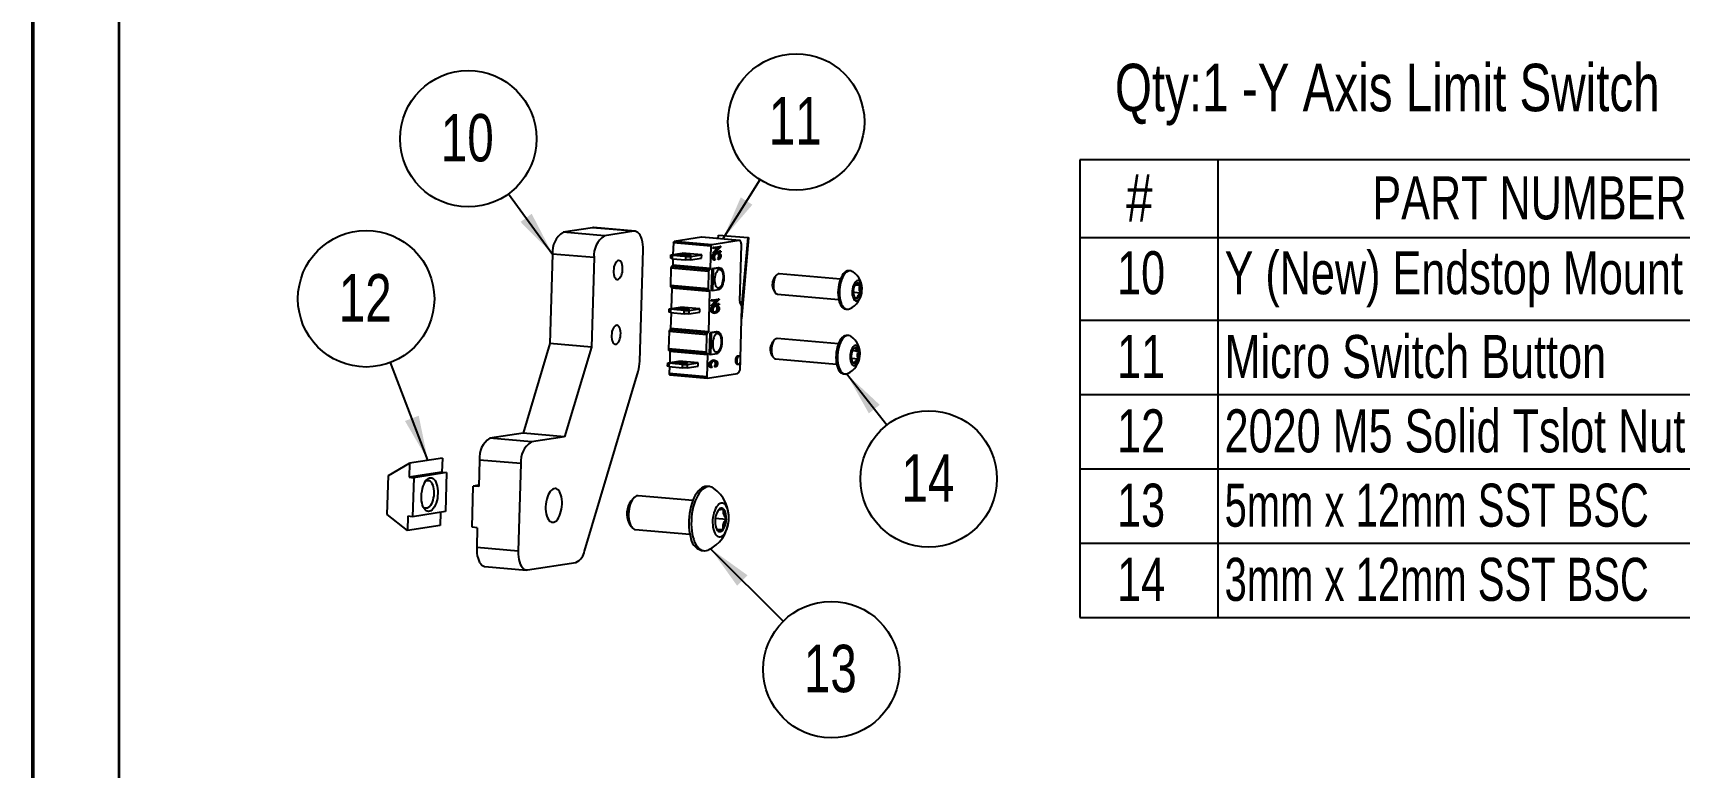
# Model space of a CAD drawing. Header units: millimetres. Extents: x 0 to 279, y 0 to 216.
# Drawn here: x 0 to 121.4, y 81.4 to 135.5 of the extents above; entities that cross this region are included whole.
import ezdxf

# ---------------------------------------------------------------- set-up
doc = ezdxf.new("R2010")
doc.units = ezdxf.units.MM
doc.layers.add('PAGE_BORDER', color=7, linetype='Continuous')
doc.layers.add('TITLE_BLOCK_BORDER', color=7, linetype='Continuous')
doc.styles.add('SLDTEXTSTYLE0', font='TXT', dxfattribs={"width": 0.75})
doc.styles.add('SLDTEXTSTYLE2', font='TXT', dxfattribs={"width": 0.694444})
doc.dimstyles.new('SLDDIMSTYLE0', dxfattribs={"dimtxt": 0.18, "dimasz": 3.302, "dimexe": 0, "dimexo": 0.0625, "dimgap": 0, "dimtad": 0, "dimtih": 1, "dimtoh": 1, "dimdec": 0, "dimrnd": 1e-09, "dimzin": 0, "dimdsep": 46, "dimtxsty": 'Standard', "dimsah": 1, "dimcen": 0.09, "dimadec": 0, "dimazin": 0, "dimtfac": 3.302, "dimtdec": 0, "dimtofl": 0, "dimtmove": 0, "dimatfit": 3, "dimfxl": 1, "dimfrac": 2, "dimtolj": 1, "dimtzin": 0, "dimarcsym": 0})

# ---------------------------------------------------------------- blocks, each defined once
blk = doc.blocks.new('SW_TABLEANNOTATION_22')
at = {"layer": 'TITLE_BLOCK_BORDER', "color": 0}
for p, q in [((0, 0), (0, -33.73)), ((74.83, 0), (0, 0)), ((10.17, 0), (10.17, -5.72)), ((61.22, 0), (61.22, -5.72)), ((74.83, -33.73), (74.83, 0)), ((0, -5.72), (74.83, -5.72)), ((10.17, -5.72), (10.17, -33.73)), ((61.22, -5.72), (61.22, -33.73)), ((0, -11.82), (74.83, -11.82)), ((0, -17.3), (74.83, -17.3)), ((0, -22.78), (74.83, -22.78)), ((0, -28.25), (74.83, -28.25)), ((0, -33.73), (74.83, -33.73))]:
    blk.add_line(p, q, dxfattribs=at)
at = {"layer": 'TITLE_BLOCK_BORDER', "color": 0, "attachment_point": 1}
for s, insert, char_height, style in [('#', (3.41, -1.05), 3.5, 'SLDTEXTSTYLE0'), ('PART NUMBER', (21.57, -1.21), 3.175, 'SLDTEXTSTYLE0'), ('QTY.', (63.44, -1.21), 3.175, 'SLDTEXTSTYLE0'), ('10', (2.74, -6.73), 3.175, 'SLDTEXTSTYLE0'), ('Y (New) Endstop Mount', (10.67, -6.73), 3.175, 'SLDTEXTSTYLE0'), ('1', (66.85, -6.73), 3.17, 'SLDTEXTSTYLE0'), ('11', (2.74, -12.91), 3.175, 'SLDTEXTSTYLE0'), ('Micro Switch Button', (10.67, -12.91), 3.175, 'SLDTEXTSTYLE0'), ('1', (66.85, -12.91), 3.17, 'SLDTEXTSTYLE0'), ('12', (2.74, -18.39), 3.175, 'SLDTEXTSTYLE0'), ('2020 M5 Solid Tslot Nut', (10.67, -18.39), 3.175, 'SLDTEXTSTYLE0'), ('1', (66.85, -18.39), 3.17, 'SLDTEXTSTYLE0'), ('13', (2.74, -23.87), 3.175, 'SLDTEXTSTYLE0'), ('5mm x 12mm SST BSC', (10.67, -23.87), 3.175, 'SLDTEXTSTYLE2'), ('1', (66.85, -23.87), 3.17, 'SLDTEXTSTYLE0'), ('14', (2.74, -29.34), 3.175, 'SLDTEXTSTYLE0'), ('3mm x 12mm SST BSC', (10.67, -29.34), 3.175, 'SLDTEXTSTYLE2'), ('2', (66.85, -29.34), 3.17, 'SLDTEXTSTYLE0')]:
    blk.add_mtext(s, dxfattribs=dict(at, insert=insert, char_height=char_height, style=style))
blk = doc.blocks.new('SW_NOTE_153')
at = {"layer": 'TITLE_BLOCK_BORDER', "color": 0}
blk.add_circle((-1.8, 4.7), 5.03, dxfattribs=at)
at = {"layer": 'TITLE_BLOCK_BORDER', "color": 0, "insert": (-1.87, 6.52), "char_height": 3.5, "attachment_point": 2, "style": 'SLDTEXTSTYLE0'}
blk.add_mtext('12', dxfattribs=at)
blk = doc.blocks.new('SW_NOTE_154')
at = {"layer": 'TITLE_BLOCK_BORDER', "color": 0}
blk.add_circle((-2.97, 4.06), 5.03, dxfattribs=at)
at = {"layer": 'TITLE_BLOCK_BORDER', "color": 0, "insert": (-3.04, 5.89), "char_height": 3.5, "attachment_point": 2, "style": 'SLDTEXTSTYLE0'}
blk.add_mtext('10', dxfattribs=at)
blk = doc.blocks.new('SW_NOTE_155')
at = {"layer": 'TITLE_BLOCK_BORDER', "color": 0}
blk.add_circle((2.67, 4.26), 5.03, dxfattribs=at)
at = {"layer": 'TITLE_BLOCK_BORDER', "color": 0, "insert": (2.6, 6.09), "char_height": 3.5, "attachment_point": 2, "style": 'SLDTEXTSTYLE0'}
blk.add_mtext('11', dxfattribs=at)
blk = doc.blocks.new('SW_NOTE_156')
at = {"layer": 'TITLE_BLOCK_BORDER', "color": 0}
blk.add_circle((3.1, -3.96), 5.03, dxfattribs=at)
at = {"layer": 'TITLE_BLOCK_BORDER', "color": 0, "insert": (3.03, -2.14), "char_height": 3.5, "attachment_point": 2, "style": 'SLDTEXTSTYLE0'}
blk.add_mtext('14', dxfattribs=at)
blk = doc.blocks.new('SW_NOTE_157')
at = {"layer": 'TITLE_BLOCK_BORDER', "color": 0}
blk.add_circle((3.56, -3.56), 5.03, dxfattribs=at)
at = {"layer": 'TITLE_BLOCK_BORDER', "color": 0, "insert": (3.49, -1.73), "char_height": 3.5, "attachment_point": 2, "style": 'SLDTEXTSTYLE0'}
blk.add_mtext('13', dxfattribs=at)

msp = doc.modelspace()

# ---------------------------------------------------------------- linework, layer by layer
at = {"color": 7, "linetype": 'Continuous', "lineweight": 50}
msp.add_line((0, 0), (0, 215.9), dxfattribs=at)
at = {"color": 7, "linetype": 'Continuous', "lineweight": 25}
for p, q in [((41.27, 121.18), (39.1, 120.85)), ((42.16, 120.58), (39.1, 120.85)), ((41.35, 121.19), (41.27, 121.18)), ((44.33, 120.92), (41.27, 121.18)), ((44.42, 120.92), (41.35, 121.19)), ((44.33, 120.92), (42.16, 120.58)), ((49.31, 120.48), (47.29, 120.17)), ((49.34, 120.49), (49.31, 120.48)), ((52.09, 120.24), (49.31, 120.48)), ((52.11, 120.24), (49.34, 120.49)), ((52.09, 120.24), (50.07, 119.93)), ((50.54, 120.38), (50.57, 120.64)), ((50.57, 120.64), (52.75, 120.45)), ((52.28, 114.46), (52.81, 120.44)), ((52.3, 115.38), (52.75, 120.45)), ((52.75, 120.45), (52.81, 120.44)), ((38.33, 119.24), (38.12, 112.65)), ((41.39, 118.98), (38.33, 119.24)), ((44.76, 111.34), (45.01, 119.54)), ((47.05, 118.93), (47.06, 119.18)), ((47.06, 119.18), (47.88, 119.31)), ((47.06, 119.18), (47.16, 119.14)), ((47.16, 119.14), (47.15, 118.89)), ((48.17, 119.05), (47.16, 119.14)), ((47.24, 120.06), (47.21, 119.2)), ((50.01, 119.82), (47.24, 120.06)), ((50.07, 119.93), (47.29, 120.17)), ((49.33, 119.18), (47.88, 119.31)), ((48.16, 118.81), (48.17, 119.05)), ((48.17, 119.05), (48.5, 119.05)), ((48.5, 119.05), (49.33, 119.18)), ((48.5, 119.05), (48.5, 118.81)), ((49.32, 118.93), (49.33, 119.18)), ((50.01, 119.82), (49.96, 118.18)), ((50.2, 119.01), (50.11, 119.01)), ((50.14, 119.33), (50.5, 119.7)), ((50.14, 119.32), (50.14, 119.33)), ((50.22, 119.32), (50.14, 119.33)), ((50.22, 119.31), (50.14, 119.32)), ((50.15, 119.72), (50.66, 119.8)), ((50.15, 119.67), (50.15, 119.72)), ((50.24, 119.72), (50.15, 119.72)), ((50.24, 119.66), (50.15, 119.67)), ((50.3, 119.24), (50.21, 119.25)), ((50.22, 119.32), (50.62, 119.72)), ((50.74, 119.39), (50.22, 119.31)), ((50.22, 119.31), (50.22, 119.32)), ((50.24, 119.72), (50.75, 119.8)), ((50.24, 119.66), (50.24, 119.72)), ((50.62, 119.72), (50.24, 119.66)), ((50.75, 119.78), (50.36, 119.39)), ((50.36, 119.39), (50.74, 119.45)), ((50.38, 119.41), (50.65, 119.45)), ((50.48, 119.33), (50.4, 119.34)), ((50.56, 119.33), (50.45, 119.34)), ((50.69, 119.08), (50.6, 119.09)), ((50.74, 119.45), (50.65, 119.45)), ((50.75, 119.8), (50.66, 119.8)), ((50.74, 119.45), (50.74, 119.39)), ((50.75, 119.8), (50.75, 119.78)), ((52.14, 115.76), (52.26, 119.9)), ((41.39, 118.98), (41.19, 112.38)), ((47.06, 118.2), (47.02, 116.91)), ((47.15, 118.89), (47.05, 118.93)), ((49.84, 117.96), (47.06, 118.2)), ((49.89, 118.07), (47.11, 118.31)), ((47.13, 118.31), (47.11, 118.31)), ((49.91, 118.07), (47.13, 118.31)), ((47.15, 118.89), (48.16, 118.81)), ((47.2, 118.89), (47.19, 118.42)), ((49.96, 118.18), (47.19, 118.42)), ((48.5, 118.81), (48.16, 118.81)), ((48.5, 118.81), (49.32, 118.93)), ((49.84, 117.96), (49.8, 116.67)), ((49.91, 118.07), (49.89, 118.07)), ((50.08, 118.15), (50.03, 116.56)), ((50.54, 118.22), (50.08, 118.15)), ((50.17, 118.14), (50.08, 118.15)), ((50.17, 118.14), (50.12, 116.55)), ((50.63, 118.21), (50.17, 118.14)), ((50.3, 118.79), (50.21, 118.8)), ((50.33, 118.84), (50.3, 118.79)), ((50.54, 118.85), (50.51, 118.89)), ((50.6, 118.88), (50.51, 118.89)), ((50.63, 118.85), (50.54, 118.85)), ((50.59, 118.22), (50.54, 118.22)), ((50.63, 118.21), (50.54, 118.22)), ((50.67, 118.21), (50.59, 118.22)), ((50.63, 118.85), (50.6, 118.88)), ((59.56, 117.39), (55.05, 117.78)), ((60.3, 118), (60.19, 118.01)), ((49.8, 116.67), (47.02, 116.91)), ((47.06, 116.82), (49.84, 116.58)), ((47.13, 116.73), (47.09, 115.23)), ((49.91, 116.49), (47.13, 116.73)), ((49.84, 116.58), (49.87, 116.58)), ((50.12, 116.55), (50.58, 116.62)), ((54.63, 116.59), (54.73, 116.43)), ((54.84, 117.68), (54.71, 117.53)), ((60.54, 116.43), (60.53, 116.66)), ((60.64, 116.98), (61.01, 116.94)), ((49.91, 116.49), (49.82, 113.51)), ((50.02, 115.44), (50.38, 115.82)), ((50.02, 115.43), (50.02, 115.44)), ((50.11, 115.44), (50.02, 115.44)), ((50.11, 115.42), (50.02, 115.43)), ((50.12, 116.55), (50.03, 116.56)), ((50.03, 115.84), (50.54, 115.92)), ((50.03, 115.78), (50.03, 115.84)), ((50.12, 115.83), (50.03, 115.84)), ((50.12, 115.77), (50.03, 115.78)), ((50.11, 115.44), (50.5, 115.83)), ((50.62, 115.5), (50.11, 115.42)), ((50.11, 115.42), (50.11, 115.44)), ((50.12, 115.83), (50.63, 115.91)), ((50.5, 115.83), (50.12, 115.77)), ((50.12, 115.77), (50.12, 115.83)), ((50.63, 115.9), (50.24, 115.5)), ((50.24, 115.5), (50.62, 115.56)), ((50.26, 115.52), (50.53, 115.56)), ((50.36, 115.44), (50.28, 115.45)), ((50.43, 115.45), (50.32, 115.46)), ((50.62, 115.56), (50.53, 115.56)), ((50.63, 115.91), (50.54, 115.92)), ((50.62, 115.56), (50.62, 115.5)), ((50.63, 115.91), (50.63, 115.9)), ((52.29, 115.4), (52.15, 115.7)), ((54.92, 116.29), (59.43, 115.9)), ((60.51, 116.38), (60.54, 116.43)), ((60.54, 116.43), (61.05, 116.39)), ((46.93, 114.95), (46.94, 115.2)), ((47.03, 114.92), (46.93, 114.95)), ((46.94, 115.2), (47.76, 115.33)), ((46.94, 115.2), (47.04, 115.17)), ((47.04, 115.17), (47.03, 114.92)), ((47.03, 114.92), (48.04, 114.83)), ((48.04, 115.08), (47.04, 115.17)), ((47.08, 114.91), (47.04, 113.75)), ((49.2, 115.21), (47.76, 115.33)), ((48.04, 114.83), (48.04, 115.08)), ((48.04, 115.08), (48.38, 115.08)), ((48.38, 114.83), (48.04, 114.83)), ((48.38, 115.08), (49.2, 115.21)), ((48.38, 115.08), (48.38, 114.83)), ((48.38, 114.83), (49.2, 114.96)), ((49.2, 114.96), (49.2, 115.21)), ((50.08, 115.13), (50, 115.13)), ((50.18, 114.9), (50.29, 114.89)), ((50.35, 114.95), (50.26, 114.95)), ((50.57, 115.2), (50.48, 115.21)), ((52.19, 111.56), (52.3, 115.34)), ((59.95, 115.18), (60.05, 115.17)), ((46.92, 113.53), (46.88, 112.24)), ((49.69, 113.29), (46.92, 113.53)), ((49.75, 113.4), (46.97, 113.64)), ((46.99, 113.64), (46.97, 113.64)), ((49.77, 113.4), (46.99, 113.64)), ((49.82, 113.51), (47.04, 113.75)), ((49.69, 113.29), (49.65, 112)), ((49.77, 113.4), (49.75, 113.4)), ((49.94, 113.43), (49.89, 111.83)), ((50.4, 113.5), (49.94, 113.43)), ((50.02, 113.42), (49.94, 113.43)), ((50.02, 113.42), (49.97, 111.83)), ((50.48, 113.49), (50.02, 113.42)), ((50.44, 113.5), (50.4, 113.5)), ((50.48, 113.49), (50.4, 113.5)), ((50.53, 113.49), (50.44, 113.5)), ((59.41, 112.62), (54.9, 113.01)), ((60.15, 113.23), (60.05, 113.24)), ((38.12, 112.65), (36.16, 106.04)), ((41.19, 112.38), (38.12, 112.65)), ((41.19, 112.38), (39.22, 105.77)), ((49.65, 112), (46.88, 112.24)), ((46.92, 112.15), (49.69, 111.9)), ((46.99, 112.06), (46.97, 111.25)), ((49.77, 111.82), (46.99, 112.06)), ((49.7, 111.9), (49.72, 111.91)), ((49.77, 111.82), (49.72, 110.18)), ((49.97, 111.83), (49.89, 111.83)), ((49.97, 111.83), (50.44, 111.9)), ((52.08, 111.71), (51.99, 111.72)), ((54.48, 111.82), (54.59, 111.65)), ((54.7, 112.91), (54.57, 112.76)), ((60.37, 111.56), (60.38, 111.88)), ((60.46, 112.13), (60.89, 112.09)), ((40.69, 97.34), (44.64, 110.58)), ((46.81, 110.98), (46.82, 111.23)), ((46.91, 110.94), (46.81, 110.98)), ((46.82, 111.23), (47.64, 111.35)), ((46.82, 111.23), (46.92, 111.19)), ((46.92, 111.19), (46.91, 110.94)), ((46.91, 110.94), (47.91, 110.85)), ((47.92, 111.1), (46.92, 111.19)), ((46.96, 110.94), (46.94, 110.42)), ((49.08, 111.23), (47.64, 111.35)), ((47.91, 110.85), (47.92, 111.1)), ((48.25, 110.85), (47.91, 110.85)), ((47.92, 111.1), (48.26, 111.1)), ((48.26, 111.1), (48.25, 110.85)), ((48.25, 110.85), (49.07, 110.98)), ((48.26, 111.1), (49.08, 111.23)), ((49.07, 110.98), (49.08, 111.23)), ((49.96, 111.07), (49.87, 111.08)), ((50.06, 111.31), (49.97, 111.31)), ((50.06, 110.86), (49.97, 110.87)), ((50.09, 110.91), (50.06, 110.86)), ((50.15, 111.41), (50.22, 111.41)), ((50.24, 111.4), (50.15, 111.41)), ((50.31, 111.4), (50.21, 111.41)), ((50.29, 110.92), (50.27, 110.96)), ((50.35, 110.95), (50.27, 110.96)), ((50.38, 110.91), (50.29, 110.92)), ((50.38, 110.91), (50.35, 110.95)), ((50.44, 111.15), (50.36, 111.16)), ((51.94, 111.12), (52.03, 111.11)), ((52.17, 110.83), (52.18, 111.29)), ((54.77, 111.52), (59.28, 111.13)), ((60.37, 111.56), (60.37, 111.56)), ((60.37, 111.56), (60.88, 111.51)), ((49.72, 110.18), (46.94, 110.42)), ((46.98, 110.33), (49.76, 110.08)), ((49.76, 110.08), (51.97, 110.43)), ((59.8, 110.4), (59.91, 110.39)), ((36.16, 106.04), (33.71, 105.66)), ((36.77, 105.39), (33.71, 105.66)), ((39.22, 105.77), (36.16, 106.04)), ((39.22, 105.77), (36.77, 105.39)), ((26.22, 102.92), (27.78, 103.83)), ((27.78, 103.83), (27.75, 102.78)), ((30.2, 104.2), (27.78, 103.83)), ((30.2, 104.2), (30.16, 103.16)), ((32.94, 104.05), (32.88, 102.09)), ((36, 103.79), (32.94, 104.05)), ((36, 103.79), (35.8, 97.33)), ((26.13, 100.03), (26.22, 102.92)), ((30.16, 103.16), (27.75, 102.78)), ((27.75, 102.78), (28.1, 102.75)), ((28.1, 102.75), (28.01, 99.87)), ((30.51, 103.13), (28.1, 102.75)), ((30.16, 103.16), (30.51, 103.13)), ((30.51, 103.13), (30.43, 100.25)), ((32.39, 99.09), (32.48, 102.12)), ((32.88, 102.19), (32.48, 102.12)), ((32.88, 102.09), (32.48, 102.12)), ((49.92, 102.09), (49.74, 102.1)), ((44.31, 101.24), (44.1, 101.01)), ((48.68, 101.07), (44.65, 101.42)), ((27.63, 98.86), (26.13, 100.03)), ((27.66, 99.9), (27.63, 98.86)), ((28.01, 99.87), (27.66, 99.9)), ((30.43, 100.25), (28.01, 99.87)), ((30.07, 100.19), (30.04, 99.23)), ((50.33, 99.77), (51.15, 99.7)), ((30.04, 99.23), (27.63, 98.86)), ((32.78, 99.06), (32.39, 99.09)), ((32.78, 99.06), (32.74, 97.59)), ((43.96, 99.42), (44.13, 99.15)), ((44.43, 98.93), (48.46, 98.58)), ((50.43, 98.96), (50.92, 98.92)), ((35.8, 97.33), (32.74, 97.59)), ((49.32, 97.37), (49.5, 97.36)), ((33.33, 96.21), (36.4, 95.94)), ((36.48, 95.95), (40.04, 96.5))]:
    msp.add_line(p, q, dxfattribs=at)
at = {"color": 7, "linetype": 'Continuous', "lineweight": 25, "flags": 128}
for points in [[(45.01, 119.54), (45.01, 119.75), (44.99, 119.95), (44.96, 120.15), (44.92, 120.33), (44.86, 120.49), (44.79, 120.63), (44.72, 120.74), (44.63, 120.83), (44.53, 120.89), (44.43, 120.92), (44.33, 120.92)], [(52.26, 119.9), (52.26, 119.97), (52.25, 120.04), (52.24, 120.1), (52.22, 120.15), (52.19, 120.2), (52.16, 120.23), (52.13, 120.24), (52.09, 120.24)], [(48.46, 119.12), (48.51, 119.13), (48.53, 119.14), (48.51, 119.15), (48.47, 119.16), (48.41, 119.18), (48.32, 119.19), (48.21, 119.2), (48.09, 119.2), (47.97, 119.21), (47.86, 119.21), (47.75, 119.21), (47.66, 119.2), (47.58, 119.19), (47.54, 119.18), (47.52, 119.17), (47.53, 119.16), (47.58, 119.15), (47.64, 119.13), (47.73, 119.12), (47.84, 119.11), (47.95, 119.11), (48.07, 119.1), (48.19, 119.1), (48.3, 119.1), (48.39, 119.11), (48.46, 119.12)], [(42.83, 118.01), (42.83, 117.87), (42.84, 117.74), (42.87, 117.62), (42.91, 117.52), (42.97, 117.45), (43.03, 117.39), (43.09, 117.37), (43.16, 117.37), (43.23, 117.4), (43.29, 117.46), (43.35, 117.55), (43.41, 117.65), (43.45, 117.77), (43.48, 117.91), (43.5, 118.05), (43.5, 118.19), (43.49, 118.32), (43.47, 118.45), (43.43, 118.56), (43.39, 118.65), (43.33, 118.71), (43.27, 118.75), (43.2, 118.76), (43.13, 118.74), (43.07, 118.7), (43, 118.63), (42.95, 118.53), (42.9, 118.42), (42.86, 118.29), (42.84, 118.15), (42.83, 118.01)], [(50.58, 116.75), (50.65, 116.77), (50.71, 116.82), (50.77, 116.9), (50.83, 116.99), (50.87, 117.11), (50.9, 117.23), (50.92, 117.37), (50.93, 117.5), (50.93, 117.63), (50.91, 117.76), (50.88, 117.87), (50.83, 117.96), (50.78, 118.03), (50.72, 118.07), (50.66, 118.09), (50.59, 118.08), (50.53, 118.04), (50.46, 117.98), (50.41, 117.89), (50.36, 117.79), (50.32, 117.67), (50.29, 117.54), (50.28, 117.4), (50.28, 117.27), (50.29, 117.14), (50.32, 117.02), (50.35, 116.92), (50.4, 116.84), (50.46, 116.78), (50.52, 116.75), (50.58, 116.75)], [(50.58, 116.62), (50.66, 116.65), (50.73, 116.71), (50.8, 116.79), (50.86, 116.9), (50.91, 117.03), (50.95, 117.17), (50.98, 117.32), (50.99, 117.48), (50.99, 117.63), (50.97, 117.78), (50.94, 117.91), (50.9, 118.02), (50.84, 118.11), (50.78, 118.18), (50.7, 118.21), (50.63, 118.21)], [(55.05, 117.78), (55.03, 117.78), (54.96, 117.77), (54.89, 117.72), (54.82, 117.65), (54.76, 117.56), (54.71, 117.44), (54.67, 117.31), (54.64, 117.17), (54.62, 117.03), (54.62, 116.88), (54.63, 116.74), (54.66, 116.61), (54.69, 116.5), (54.74, 116.41), (54.8, 116.34), (54.87, 116.3), (54.92, 116.29)], [(60.19, 118.01), (60.14, 118.01), (60.05, 118), (59.95, 117.95), (59.86, 117.88), (59.77, 117.78), (59.69, 117.66), (59.61, 117.51), (59.54, 117.35), (59.49, 117.18), (59.44, 116.99), (59.41, 116.8), (59.39, 116.6), (59.38, 116.4), (59.39, 116.21), (59.41, 116.02), (59.44, 115.85), (59.48, 115.69), (59.54, 115.54), (59.61, 115.42), (59.68, 115.32), (59.76, 115.25), (59.85, 115.2), (59.95, 115.18)], [(60.48, 117.94), (60.44, 117.96), (60.35, 118), (60.25, 118.01), (60.16, 117.99), (60.06, 117.94), (59.97, 117.87), (59.88, 117.77), (59.79, 117.65), (59.72, 117.5), (59.65, 117.34), (59.59, 117.17), (59.55, 116.98), (59.52, 116.79), (59.49, 116.59), (59.49, 116.4), (59.49, 116.2), (59.51, 116.01), (59.55, 115.84), (59.59, 115.68), (59.65, 115.53), (59.71, 115.41), (59.79, 115.31), (59.87, 115.24), (59.96, 115.19), (60.05, 115.17), (60.15, 115.17), (60.24, 115.2)], [(47.02, 116.91), (47.02, 116.89), (47.02, 116.87), (47.03, 116.86), (47.03, 116.84), (47.04, 116.83), (47.05, 116.82), (47.05, 116.82), (47.06, 116.82)], [(49.8, 116.67), (49.8, 116.65), (49.8, 116.63), (49.8, 116.62), (49.81, 116.6), (49.82, 116.59), (49.82, 116.58), (49.83, 116.58), (49.84, 116.58)], [(49.87, 116.58), (49.88, 116.58), (49.89, 116.58), (49.89, 116.57), (49.9, 116.56), (49.91, 116.54), (49.91, 116.53), (49.91, 116.51), (49.91, 116.49)], [(61.01, 116.01), (61.06, 116.12), (61.11, 116.25), (61.13, 116.39), (61.15, 116.54), (61.15, 116.69), (61.14, 116.83), (61.12, 116.95), (61.08, 117.07), (61.03, 117.16), (60.97, 117.23), (60.91, 117.27), (60.84, 117.28), (60.77, 117.26), (60.7, 117.22), (60.63, 117.15), (60.57, 117.05), (60.52, 116.94), (60.48, 116.81), (60.45, 116.67), (60.43, 116.52), (60.43, 116.38), (60.44, 116.24), (60.47, 116.11), (60.5, 116), (60.55, 115.91), (60.61, 115.84), (60.68, 115.8), (60.74, 115.78), (60.82, 115.8), (60.89, 115.84), (60.95, 115.92), (61.01, 116.01)], [(61.01, 116.94), (60.99, 116.99), (60.96, 117.03), (60.93, 117.07), (60.9, 117.09), (60.86, 117.1), (60.83, 117.11), (60.79, 117.1), (60.75, 117.09)], [(60.57, 116.12), (60.59, 116.07), (60.62, 116.03), (60.65, 116), (60.68, 115.97), (60.72, 115.96), (60.76, 115.96), (60.79, 115.96), (60.83, 115.98)], [(48.34, 115.14), (48.39, 115.15), (48.4, 115.16), (48.39, 115.17), (48.35, 115.19), (48.28, 115.2), (48.2, 115.21), (48.09, 115.22), (47.97, 115.23), (47.85, 115.23), (47.73, 115.23), (47.63, 115.23), (47.53, 115.22), (47.46, 115.22), (47.42, 115.21), (47.4, 115.19), (47.41, 115.18), (47.45, 115.17), (47.52, 115.16), (47.61, 115.14), (47.71, 115.14), (47.83, 115.13), (47.95, 115.13), (48.07, 115.12), (48.18, 115.13), (48.27, 115.13), (48.34, 115.14)], [(42.68, 113.24), (42.68, 113.1), (42.7, 112.97), (42.73, 112.85), (42.77, 112.75), (42.82, 112.67), (42.88, 112.62), (42.94, 112.6), (43.01, 112.6), (43.08, 112.63), (43.15, 112.69), (43.21, 112.77), (43.26, 112.88), (43.3, 113), (43.33, 113.13), (43.35, 113.27), (43.36, 113.41), (43.35, 113.55), (43.32, 113.68), (43.29, 113.78), (43.24, 113.87), (43.18, 113.94), (43.12, 113.98), (43.06, 113.99), (42.99, 113.97), (42.92, 113.93), (42.86, 113.85), (42.8, 113.76), (42.75, 113.65), (42.71, 113.52), (42.69, 113.38), (42.68, 113.24)], [(50.44, 112.02), (50.51, 112.05), (50.57, 112.1), (50.63, 112.17), (50.68, 112.27), (50.73, 112.38), (50.76, 112.51), (50.78, 112.64), (50.79, 112.78), (50.78, 112.91), (50.76, 113.04), (50.73, 113.15), (50.69, 113.24), (50.64, 113.31), (50.58, 113.35), (50.51, 113.37), (50.45, 113.36), (50.38, 113.32), (50.32, 113.26), (50.26, 113.17), (50.22, 113.07), (50.18, 112.94), (50.15, 112.81), (50.14, 112.68), (50.14, 112.54), (50.15, 112.41), (50.17, 112.3), (50.21, 112.2), (50.26, 112.11), (50.31, 112.06), (50.37, 112.03), (50.44, 112.02)], [(50.44, 111.9), (50.51, 111.93), (50.59, 111.98), (50.65, 112.07), (50.72, 112.17), (50.77, 112.3), (50.81, 112.45), (50.83, 112.6), (50.85, 112.75), (50.84, 112.91), (50.83, 113.05), (50.8, 113.19), (50.75, 113.3), (50.7, 113.39), (50.63, 113.45), (50.56, 113.49), (50.48, 113.49)], [(54.9, 113.01), (54.83, 113), (54.76, 112.97), (54.69, 112.91), (54.63, 112.82), (54.58, 112.71), (54.53, 112.58), (54.5, 112.45), (54.48, 112.3), (54.47, 112.15), (54.48, 112.01), (54.5, 111.88), (54.54, 111.76), (54.58, 111.66), (54.64, 111.59), (54.7, 111.54), (54.77, 111.52), (54.77, 111.52)], [(60.05, 113.24), (59.99, 113.24), (59.89, 113.22), (59.79, 113.17), (59.7, 113.09), (59.61, 112.99), (59.53, 112.87), (59.45, 112.72), (59.39, 112.56), (59.33, 112.38), (59.29, 112.2), (59.26, 112), (59.24, 111.8), (59.23, 111.61), (59.24, 111.41), (59.26, 111.23), (59.3, 111.05), (59.34, 110.9), (59.4, 110.75), (59.47, 110.63), (59.54, 110.54)], [(60.33, 113.17), (60.28, 113.2), (60.19, 113.23), (60.09, 113.23), (60, 113.21), (59.9, 113.16), (59.81, 113.08), (59.72, 112.98), (59.64, 112.86), (59.56, 112.71), (59.5, 112.55), (59.44, 112.37), (59.4, 112.19), (59.37, 111.99), (59.35, 111.8), (59.34, 111.6), (59.35, 111.4), (59.37, 111.22), (59.4, 111.05), (59.45, 110.89), (59.51, 110.75), (59.58, 110.63), (59.65, 110.53)], [(46.88, 112.24), (46.88, 112.22), (46.88, 112.2), (46.88, 112.18), (46.89, 112.17), (46.89, 112.16), (46.9, 112.15), (46.91, 112.15), (46.92, 112.15)], [(49.65, 112), (49.65, 111.98), (49.66, 111.96), (49.66, 111.94), (49.67, 111.93), (49.67, 111.92), (49.68, 111.91), (49.69, 111.91), (49.7, 111.9)], [(49.72, 111.91), (49.73, 111.91), (49.74, 111.9), (49.75, 111.9), (49.76, 111.88), (49.76, 111.87), (49.77, 111.85), (49.77, 111.84), (49.77, 111.82)], [(51.99, 111.72), (51.98, 111.71), (51.93, 111.69), (51.89, 111.64), (51.86, 111.57), (51.83, 111.49), (51.82, 111.39), (51.83, 111.3), (51.84, 111.22), (51.87, 111.16), (51.91, 111.13), (51.94, 111.12)], [(60.45, 111.08), (60.51, 111.03), (60.58, 111.01), (60.65, 111.02), (60.72, 111.06), (60.79, 111.12), (60.85, 111.21), (60.9, 111.31), (60.95, 111.44), (60.98, 111.58), (61, 111.72), (61.01, 111.87), (61, 112.01), (60.98, 112.14), (60.94, 112.26), (60.9, 112.36), (60.84, 112.44), (60.78, 112.48), (60.71, 112.51), (60.64, 112.5), (60.57, 112.46), (60.5, 112.4), (60.44, 112.31), (60.39, 112.2), (60.34, 112.08), (60.31, 111.94), (60.29, 111.8), (60.28, 111.65), (60.29, 111.51), (60.31, 111.37), (60.34, 111.26), (60.39, 111.16), (60.45, 111.08)], [(60.89, 112.09), (60.88, 112.15), (60.85, 112.2), (60.83, 112.24), (60.8, 112.28), (60.77, 112.31), (60.73, 112.33), (60.7, 112.33), (60.66, 112.33)], [(48.22, 111.16), (48.27, 111.17), (48.28, 111.18), (48.27, 111.2), (48.23, 111.21), (48.16, 111.22), (48.07, 111.23), (47.97, 111.24), (47.85, 111.25), (47.73, 111.25), (47.61, 111.25), (47.5, 111.25), (47.41, 111.25), (47.34, 111.24), (47.3, 111.23), (47.28, 111.22), (47.29, 111.2), (47.33, 111.19), (47.4, 111.18), (47.49, 111.17), (47.59, 111.16), (47.71, 111.15), (47.83, 111.15), (47.95, 111.15), (48.06, 111.15), (48.15, 111.15), (48.22, 111.16)], [(52.05, 111.11), (52.09, 111.13), (52.13, 111.18), (52.17, 111.25), (52.19, 111.34), (52.2, 111.43), (52.2, 111.52), (52.18, 111.6), (52.15, 111.66), (52.11, 111.7), (52.06, 111.71), (52.02, 111.69), (51.98, 111.64), (51.94, 111.57), (51.92, 111.48), (51.91, 111.39), (51.91, 111.3), (51.93, 111.22), (51.96, 111.15), (52, 111.12), (52.05, 111.11)], [(60.4, 111.43), (60.41, 111.37), (60.44, 111.32), (60.46, 111.28), (60.49, 111.24), (60.52, 111.21), (60.56, 111.19), (60.59, 111.18), (60.63, 111.19)], [(46.94, 110.42), (46.94, 110.4), (46.94, 110.38), (46.95, 110.36), (46.95, 110.35), (46.96, 110.34), (46.97, 110.33), (46.98, 110.33), (46.98, 110.33)], [(49.72, 110.18), (49.72, 110.16), (49.72, 110.14), (49.73, 110.12), (49.73, 110.11), (49.74, 110.1), (49.75, 110.09), (49.75, 110.08), (49.76, 110.08)], [(29.87, 101.59), (29.85, 101.41), (29.83, 101.22), (29.79, 101.04), (29.74, 100.88), (29.68, 100.72), (29.61, 100.59), (29.53, 100.47), (29.45, 100.38), (29.36, 100.31), (29.27, 100.27), (29.18, 100.25), (29.09, 100.27), (29.01, 100.31), (28.93, 100.38), (28.86, 100.47), (28.79, 100.58), (28.74, 100.72), (28.7, 100.88), (28.67, 101.04), (28.66, 101.22), (28.66, 101.41), (28.67, 101.59), (28.7, 101.78), (28.73, 101.95), (28.78, 102.12), (28.85, 102.28), (28.92, 102.41), (28.99, 102.53), (29.08, 102.62), (29.16, 102.69), (29.26, 102.73), (29.35, 102.75), (29.43, 102.73), (29.52, 102.69), (29.6, 102.62), (29.67, 102.53), (29.73, 102.41), (29.78, 102.28), (29.82, 102.12), (29.85, 101.96), (29.86, 101.78), (29.87, 101.59)], [(28.95, 102.47), (28.98, 102.49), (29.06, 102.53), (29.15, 102.55), (29.23, 102.53), (29.3, 102.49), (29.37, 102.42), (29.43, 102.32), (29.49, 102.21), (29.53, 102.07), (29.55, 101.92), (29.57, 101.76), (29.57, 101.59)], [(49.74, 102.1), (49.68, 102.11), (49.56, 102.09), (49.44, 102.05), (49.31, 101.98), (49.19, 101.88), (49.08, 101.76), (48.96, 101.62), (48.86, 101.45), (48.76, 101.26), (48.67, 101.06), (48.6, 100.84), (48.53, 100.61), (48.47, 100.36), (48.43, 100.11), (48.4, 99.86), (48.38, 99.6), (48.38, 99.35), (48.39, 99.1), (48.41, 98.85), (48.45, 98.62), (48.5, 98.4)], [(50.21, 101.98), (50.11, 102.04), (49.99, 102.08), (49.87, 102.09), (49.74, 102.08), (49.62, 102.03), (49.49, 101.96), (49.37, 101.87), (49.26, 101.75), (49.14, 101.6), (49.04, 101.44), (48.94, 101.25), (48.85, 101.04), (48.78, 100.82), (48.71, 100.59), (48.65, 100.35), (48.61, 100.1), (48.58, 99.84), (48.57, 99.59), (48.56, 99.33), (48.57, 99.08), (48.6, 98.84), (48.63, 98.61), (48.68, 98.39)], [(29.57, 101.59), (29.56, 101.42), (29.53, 101.26), (29.5, 101.09), (29.45, 100.95), (29.39, 100.81), (29.32, 100.7), (29.24, 100.61), (29.16, 100.54), (29.08, 100.5), (29, 100.49), (28.92, 100.5), (28.84, 100.54), (28.79, 100.59)], [(37.82, 100.61), (37.82, 100.42), (37.84, 100.25), (37.87, 100.08), (37.91, 99.92), (37.96, 99.79), (38.02, 99.67), (38.09, 99.58), (38.17, 99.51), (38.26, 99.47), (38.34, 99.46), (38.43, 99.47), (38.52, 99.51), (38.61, 99.58), (38.7, 99.67), (38.77, 99.79), (38.84, 99.93), (38.9, 100.08), (38.95, 100.25), (38.99, 100.43), (39.02, 100.61), (39.03, 100.8), (39.03, 100.98), (39.01, 101.16), (38.99, 101.33), (38.95, 101.48), (38.9, 101.62), (38.83, 101.73), (38.76, 101.83), (38.68, 101.89), (38.6, 101.94), (38.51, 101.95), (38.42, 101.93), (38.33, 101.89), (38.24, 101.83), (38.16, 101.73), (38.08, 101.62), (38.01, 101.48), (37.95, 101.33), (37.9, 101.16), (37.86, 100.98), (37.84, 100.79), (37.82, 100.61)], [(44.65, 101.42), (44.62, 101.42), (44.53, 101.4), (44.44, 101.36), (44.36, 101.29), (44.27, 101.2), (44.19, 101.08), (44.12, 100.95), (44.06, 100.79), (44.01, 100.63), (43.98, 100.45), (43.95, 100.26), (43.94, 100.08), (43.94, 99.89), (43.95, 99.72), (43.98, 99.55), (44.02, 99.39), (44.07, 99.26), (44.14, 99.14), (44.21, 99.05), (44.29, 98.98), (44.37, 98.94), (44.43, 98.93)], [(50.19, 98.93), (50.24, 98.78), (50.29, 98.66), (50.36, 98.55), (50.44, 98.47), (50.52, 98.42), (50.61, 98.39), (50.7, 98.39), (50.79, 98.42), (50.87, 98.47), (50.96, 98.55), (51.04, 98.66), (51.12, 98.79), (51.18, 98.93), (51.24, 99.09), (51.28, 99.27), (51.31, 99.45), (51.33, 99.63), (51.34, 99.82), (51.33, 100), (51.31, 100.17), (51.27, 100.34), (51.23, 100.48), (51.17, 100.61), (51.1, 100.71), (51.03, 100.79), (50.95, 100.85), (50.86, 100.88), (50.77, 100.88), (50.68, 100.85), (50.59, 100.79), (50.51, 100.71), (50.42, 100.61), (50.35, 100.48), (50.29, 100.33), (50.23, 100.17), (50.19, 100), (50.15, 99.82), (50.13, 99.63), (50.13, 99.45), (50.14, 99.26), (50.16, 99.09), (50.19, 98.93)], [(50.97, 100.41), (50.92, 100.45), (50.87, 100.48), (50.81, 100.5), (50.76, 100.49), (50.7, 100.48), (50.65, 100.45), (50.6, 100.4), (50.55, 100.35)], [(48.68, 98.39), (48.74, 98.18), (48.81, 98), (48.9, 97.83), (48.99, 97.69), (49.09, 97.57), (49.2, 97.48), (49.31, 97.41), (49.43, 97.37), (49.56, 97.35), (49.68, 97.37), (49.8, 97.41), (49.81, 97.41)], [(50.5, 98.85), (50.55, 98.81), (50.6, 98.78), (50.65, 98.77), (50.71, 98.77), (50.76, 98.79), (50.82, 98.82), (50.87, 98.86), (50.92, 98.92)], [(32.74, 97.59), (32.74, 97.38), (32.75, 97.18), (32.78, 96.98), (32.83, 96.8), (32.88, 96.64), (32.95, 96.5), (33.03, 96.39), (33.12, 96.3), (33.21, 96.24), (33.31, 96.21), (33.33, 96.21)], [(35.8, 97.33), (35.8, 97.11), (35.82, 96.91), (35.85, 96.72), (35.89, 96.54), (35.95, 96.38), (36.02, 96.24), (36.1, 96.12), (36.18, 96.03), (36.28, 95.98), (36.38, 95.95), (36.48, 95.95)]]:
    msp.add_lwpolyline(points, dxfattribs=at)
at = {"color": 7, "linetype": 'Continuous', "lineweight": 25}
for centre, radius, start, end in [((40, 119.42), 1.68, 122.4869, 186.2371), ((43.06, 119.16), 1.68, 122.4869, 186.2371), ((47.34, 120.08), 0.109, 121.3095, 187.4145), ((50.12, 119.83), 0.109, 121.3095, 187.4145), ((47.17, 118.22), 0.109, 121.3095, 187.4145), ((47.08, 118.41), 0.109, 301.3095, 7.4145), ((49.95, 117.98), 0.109, 121.3095, 187.4145), ((49.86, 118.17), 0.109, 301.3095, 7.4145), ((59.57, 116.64), 1.59, 295.0108, 55.0546), ((47.02, 116.74), 0.115, 353.1433, 37.07), ((55.45, 117), 0.912, 143.8768, 206.1885), ((61.52, 116.46), 1.01, 167.9497, 199.8264), ((61.14, 116.62), 0.606, 129.1375, 174.4652), ((60.06, 116.6), 1.01, 347.9497, 19.8264), ((52.29, 115.75), 0.149, 176.5754, 203.3914), ((52.15, 115.35), 0.149, 356.5754, 23.3914), ((60.45, 116.45), 0.606, 309.1375, 354.4652), ((47.02, 113.54), 0.109, 121.3095, 187.4145), ((46.93, 113.73), 0.109, 301.3095, 7.4145), ((49.8, 113.3), 0.109, 121.3095, 187.4145), ((49.71, 113.49), 0.109, 301.3095, 7.4145), ((59.42, 111.87), 1.59, 295.0108, 55.0546), ((46.88, 112.07), 0.115, 353.1433, 37.07), ((55.3, 112.22), 0.913, 143.8836, 206.1818), ((61.48, 111.69), 1.12, 163.5245, 193.3331), ((60.83, 111.95), 0.423, 113.6191, 171.8482), ((59.81, 111.83), 1.12, 343.5245, 13.3331), ((41.74, 111.43), 3.02, 343.7139, 358.3795), ((51.76, 110.78), 0.408, 301.3095, 7.4145), ((59.85, 110.8), 0.4, 220.9362, 263.1444), ((59.94, 110.76), 0.367, 219.3403, 295.0773), ((60.46, 111.57), 0.423, 293.6191, 351.8482), ((34.61, 104.24), 1.68, 122.4869, 186.2371), ((37.67, 103.97), 1.68, 122.4869, 186.2371), ((45.37, 100.1), 1.56, 144.2501, 205.8153), ((48.69, 99.81), 2.64, 295.0108, 55.0546), ((51.36, 99.46), 1.05, 174.1543, 215.1159), ((51.72, 99.57), 1.4, 146.6025, 180.2117), ((49.75, 99.69), 1.4, 326.6025, 0.2117), ((50.1, 99.81), 1.05, 354.1543, 35.1159), ((49.66, 98.49), 1.16, 184.1259, 253.1232), ((39.62, 97.5), 1.08, 292.9875, 351.765)]:
    msp.add_arc(centre, radius, start, end, dxfattribs=at)
for points, knots in [([(50.11, 119.01), (50.12, 119.04), (50.12, 119.1), (50.16, 119.19), (50.19, 119.22), (50.21, 119.25)], [0, 0, 0, 0, 0.279398, 0.559321, 1, 1, 1, 1]), ([(50.21, 118.8), (50.2, 118.81), (50.17, 118.83), (50.14, 118.88), (50.12, 118.94), (50.12, 118.99), (50.11, 119.01)], [0, 0, 0, 0, 0.28075, 0.561019, 0.780867, 1, 1, 1, 1]), ([(50.2, 119.01), (50.2, 119.04), (50.21, 119.09), (50.25, 119.18), (50.28, 119.22), (50.3, 119.24)], [0, 0, 0, 0, 0.279398, 0.559321, 1, 1, 1, 1]), ([(50.3, 118.79), (50.29, 118.8), (50.26, 118.82), (50.23, 118.87), (50.2, 118.93), (50.2, 118.98), (50.2, 119.01)], [0, 0, 0, 0, 0.28075, 0.561019, 0.780867, 1, 1, 1, 1]), ([(50.21, 119.25), (50.24, 119.27), (50.3, 119.32), (50.36, 119.33), (50.38, 119.34)], [0, 0, 0, 0, 0.620517, 1, 1, 1, 1]), ([(50.48, 119.28), (50.45, 119.27), (50.41, 119.26), (50.34, 119.22), (50.29, 119.16), (50.26, 119.08), (50.26, 119.04), (50.25, 119.01)], [0, 0, 0, 0, 0.250687, 0.501097, 0.750756, 0.875578, 1, 1, 1, 1]), ([(50.25, 119.01), (50.26, 118.99), (50.26, 118.94), (50.29, 118.88), (50.32, 118.86), (50.33, 118.84)], [0, 0, 0, 0, 0.278375, 0.55866, 1, 1, 1, 1]), ([(50.3, 119.24), (50.33, 119.27), (50.39, 119.31), (50.45, 119.33), (50.48, 119.33)], [0, 0, 0, 0, 0.559493, 1, 1, 1, 1]), ([(50.48, 119.33), (50.51, 119.34), (50.56, 119.34), (50.64, 119.31), (50.7, 119.25), (50.74, 119.17), (50.74, 119.12), (50.74, 119.09)], [0, 0, 0, 0, 0.250652, 0.501081, 0.75079, 0.875611, 1, 1, 1, 1]), ([(50.6, 119.09), (50.6, 119.11), (50.6, 119.16), (50.57, 119.22), (50.53, 119.26), (50.49, 119.27), (50.48, 119.28)], [0, 0, 0, 0, 0.187202, 0.375525, 0.752069, 1, 1, 1, 1]), ([(50.69, 119.08), (50.69, 119.11), (50.68, 119.15), (50.65, 119.21), (50.61, 119.26), (50.54, 119.28), (50.5, 119.28), (50.48, 119.28)], [0, 0, 0, 0, 0.124144, 0.249032, 0.498738, 0.749275, 1, 1, 1, 1]), ([(50.51, 118.89), (50.53, 118.91), (50.56, 118.95), (50.59, 119.03), (50.6, 119.07), (50.6, 119.09)], [0, 0, 0, 0, 0.559449, 0.779992, 1, 1, 1, 1]), ([(50.6, 118.88), (50.62, 118.91), (50.65, 118.94), (50.68, 119.02), (50.69, 119.06), (50.69, 119.08)], [0, 0, 0, 0, 0.559449, 0.779992, 1, 1, 1, 1]), ([(50.74, 119.09), (50.74, 119.06), (50.73, 119), (50.69, 118.91), (50.65, 118.87), (50.63, 118.85)], [0, 0, 0, 0, 0.278515, 0.558896, 1, 1, 1, 1]), ([(60.75, 117.09), (60.73, 117.06), (60.68, 117.03), (60.66, 116.99), (60.65, 116.98)], [0, 0, 0, 0, 0.667306, 1, 1, 1, 1]), ([(61.01, 116.94), (60.98, 116.95), (60.91, 116.98), (60.82, 117.02), (60.76, 117.05), (60.76, 117.08), (60.75, 117.09)], [0, 0, 0, 0, 0.216445, 0.440288, 0.751882, 1, 1, 1, 1]), ([(61.05, 116.39), (61.03, 116.43), (60.99, 116.51), (60.96, 116.65), (60.96, 116.81), (61, 116.9), (61.01, 116.94)], [0, 0, 0, 0, 0.216445, 0.440288, 0.751882, 1, 1, 1, 1]), ([(50, 115.13), (50, 115.16), (50, 115.22), (50.05, 115.31), (50.11, 115.38), (50.18, 115.43), (50.23, 115.44), (50.25, 115.45)], [0, 0, 0, 0, 0.130827, 0.262302, 0.525486, 0.789242, 1, 1, 1, 1]), ([(50.08, 115.13), (50.09, 115.15), (50.09, 115.21), (50.13, 115.3), (50.2, 115.37), (50.28, 115.43), (50.33, 115.44), (50.36, 115.44)], [0, 0, 0, 0, 0.124215, 0.249045, 0.498928, 0.749353, 1, 1, 1, 1]), ([(50.36, 115.39), (50.33, 115.39), (50.29, 115.38), (50.23, 115.33), (50.18, 115.27), (50.14, 115.2), (50.14, 115.16), (50.14, 115.14)], [0, 0, 0, 0, 0.250664, 0.501101, 0.750999, 0.875896, 1, 1, 1, 1]), ([(50.36, 115.44), (50.39, 115.45), (50.44, 115.45), (50.52, 115.42), (50.58, 115.37), (50.62, 115.3), (50.62, 115.24), (50.62, 115.21)], [0, 0, 0, 0, 0.250765, 0.501372, 0.751129, 0.876067, 1, 1, 1, 1]), ([(50.57, 115.2), (50.57, 115.22), (50.56, 115.27), (50.53, 115.33), (50.49, 115.37), (50.42, 115.4), (50.38, 115.39), (50.36, 115.39)], [0, 0, 0, 0, 0.123851, 0.248841, 0.498654, 0.749237, 1, 1, 1, 1]), ([(50.48, 115.21), (50.48, 115.23), (50.48, 115.28), (50.45, 115.34), (50.41, 115.38), (50.37, 115.39), (50.36, 115.39)], [0, 0, 0, 0, 0.188398, 0.378529, 0.758537, 1, 1, 1, 1]), ([(60.6, 116.08), (60.6, 116.07), (60.62, 116.06), (60.7, 116.02), (60.79, 115.99), (60.83, 115.98)], [0, 0, 0, 0, 0.1755376, 0.6345196, 1, 1, 1, 1]), ([(60.83, 115.98), (60.83, 116), (60.83, 116.07), (60.86, 116.19), (60.95, 116.3), (61.02, 116.37), (61.05, 116.39)], [0, 0, 0, 0, 0.156025, 0.493707, 0.819058, 1, 1, 1, 1]), ([(50.19, 114.9), (50.19, 114.9), (50.15, 114.9), (50.1, 114.92), (50.04, 114.97), (50, 115.05), (50, 115.11), (50, 115.13)], [0, 0, 0, 0, 0.063301, 0.376314, 0.688725, 0.8448, 1, 1, 1, 1]), ([(50.34, 114.89), (50.32, 114.89), (50.26, 114.88), (50.18, 114.91), (50.12, 114.97), (50.09, 115.04), (50.08, 115.1), (50.08, 115.13)], [0, 0, 0, 0, 0.250635, 0.501048, 0.750978, 0.875839, 1, 1, 1, 1]), ([(50.14, 115.14), (50.14, 115.11), (50.14, 115.07), (50.17, 115.01), (50.22, 114.96), (50.28, 114.94), (50.32, 114.94), (50.35, 114.95)], [0, 0, 0, 0, 0.124049, 0.248935, 0.498586, 0.749192, 1, 1, 1, 1]), ([(50.26, 114.95), (50.28, 114.96), (50.32, 114.97), (50.39, 115.01), (50.44, 115.07), (50.47, 115.14), (50.48, 115.19), (50.48, 115.21)], [0, 0, 0, 0, 0.250757, 0.501321, 0.751088, 0.876061, 1, 1, 1, 1]), ([(50.62, 115.21), (50.62, 115.18), (50.61, 115.13), (50.57, 115.04), (50.51, 114.96), (50.43, 114.91), (50.37, 114.9), (50.34, 114.89)], [0, 0, 0, 0, 0.124226, 0.249038, 0.498854, 0.749305, 1, 1, 1, 1]), ([(50.35, 114.95), (50.37, 114.95), (50.41, 114.96), (50.48, 115), (50.53, 115.06), (50.56, 115.13), (50.57, 115.18), (50.57, 115.2)], [0, 0, 0, 0, 0.250757, 0.501321, 0.751088, 0.876061, 1, 1, 1, 1]), ([(60.66, 112.33), (60.63, 112.31), (60.58, 112.28), (60.54, 112.25), (60.53, 112.23)], [0, 0, 0, 0, 0.675003, 1, 1, 1, 1]), ([(60.89, 112.09), (60.87, 112.1), (60.79, 112.14), (60.69, 112.22), (60.66, 112.29), (60.66, 112.32), (60.66, 112.33)], [0, 0, 0, 0, 0.180942, 0.506293, 0.843975, 1, 1, 1, 1]), ([(60.88, 111.51), (60.86, 111.55), (60.83, 111.64), (60.81, 111.79), (60.83, 111.95), (60.87, 112.04), (60.89, 112.09)], [0, 0, 0, 0, 0.216445, 0.440288, 0.751882, 1, 1, 1, 1]), ([(49.87, 111.08), (49.87, 111.11), (49.88, 111.17), (49.92, 111.25), (49.95, 111.29), (49.97, 111.31)], [0, 0, 0, 0, 0.279398, 0.559321, 1, 1, 1, 1]), ([(49.97, 110.87), (49.96, 110.88), (49.93, 110.9), (49.9, 110.95), (49.87, 111.01), (49.87, 111.06), (49.87, 111.08)], [0, 0, 0, 0, 0.28075, 0.561019, 0.780867, 1, 1, 1, 1]), ([(49.96, 111.07), (49.96, 111.1), (49.97, 111.16), (50, 111.25), (50.04, 111.28), (50.06, 111.31)], [0, 0, 0, 0, 0.279398, 0.559321, 1, 1, 1, 1]), ([(50.06, 110.86), (50.05, 110.87), (50.02, 110.89), (49.98, 110.94), (49.96, 111), (49.96, 111.05), (49.96, 111.07)], [0, 0, 0, 0, 0.28075, 0.561019, 0.780867, 1, 1, 1, 1]), ([(49.97, 111.31), (50, 111.34), (50.06, 111.39), (50.12, 111.4), (50.15, 111.41)], [0, 0, 0, 0, 0.559493, 1, 1, 1, 1]), ([(50.23, 111.35), (50.21, 111.34), (50.17, 111.33), (50.1, 111.29), (50.05, 111.23), (50.02, 111.15), (50.01, 111.1), (50.01, 111.08)], [0, 0, 0, 0, 0.250687, 0.501097, 0.750756, 0.875578, 1, 1, 1, 1]), ([(50.01, 111.08), (50.01, 111.06), (50.02, 111.01), (50.05, 110.95), (50.07, 110.92), (50.09, 110.91)], [0, 0, 0, 0, 0.278375, 0.55866, 1, 1, 1, 1]), ([(50.06, 111.31), (50.09, 111.33), (50.15, 111.38), (50.21, 111.39), (50.24, 111.4)], [0, 0, 0, 0, 0.559493, 1, 1, 1, 1]), ([(50.36, 111.16), (50.36, 111.18), (50.35, 111.23), (50.32, 111.29), (50.28, 111.33), (50.25, 111.34), (50.23, 111.35)], [0, 0, 0, 0, 0.187202, 0.375525, 0.752069, 1, 1, 1, 1]), ([(50.44, 111.15), (50.44, 111.17), (50.44, 111.22), (50.41, 111.28), (50.36, 111.33), (50.3, 111.35), (50.26, 111.35), (50.23, 111.35)], [0, 0, 0, 0, 0.1241436, 0.2490315, 0.4987379, 0.749275, 1, 1, 1, 1]), ([(50.24, 111.4), (50.27, 111.4), (50.32, 111.41), (50.4, 111.38), (50.46, 111.32), (50.49, 111.24), (50.5, 111.19), (50.5, 111.16)], [0, 0, 0, 0, 0.250652, 0.501081, 0.75079, 0.875611, 1, 1, 1, 1]), ([(50.27, 110.96), (50.29, 110.98), (50.32, 111.02), (50.35, 111.1), (50.35, 111.14), (50.36, 111.16)], [0, 0, 0, 0, 0.559449, 0.779992, 1, 1, 1, 1]), ([(50.35, 110.95), (50.38, 110.97), (50.41, 111.01), (50.44, 111.09), (50.44, 111.13), (50.44, 111.15)], [0, 0, 0, 0, 0.559449, 0.779992, 1, 1, 1, 1]), ([(50.5, 111.16), (50.49, 111.13), (50.49, 111.06), (50.44, 110.97), (50.41, 110.94), (50.38, 110.91)], [0, 0, 0, 0, 0.278515, 0.558896, 1, 1, 1, 1]), ([(60.45, 111.31), (60.48, 111.29), (60.53, 111.24), (60.6, 111.2), (60.63, 111.19)], [0, 0, 0, 0, 0.634377, 1, 1, 1, 1]), ([(60.63, 111.19), (60.63, 111.21), (60.63, 111.26), (60.67, 111.35), (60.76, 111.43), (60.84, 111.49), (60.88, 111.51)], [0, 0, 0, 0, 0.2164446, 0.4402884, 0.7518824, 1, 1, 1, 1]), ([(50.97, 100.41), (50.91, 100.41), (50.81, 100.4), (50.69, 100.39), (50.61, 100.38), (50.57, 100.37), (50.56, 100.36), (50.56, 100.35)], [0, 0, 0, 0, 0.233783, 0.475559, 0.644373, 0.81339, 1, 1, 1, 1]), ([(50.92, 98.92), (50.91, 98.98), (50.9, 99.09), (50.91, 99.25), (50.96, 99.4), (51.03, 99.54), (51.11, 99.64), (51.15, 99.7)], [0, 0, 0, 0, 0.2161922, 0.4397755, 0.5958876, 0.752187, 1, 1, 1, 1]), ([(51.15, 99.7), (51.12, 99.74), (51.06, 99.82), (51, 99.95), (50.95, 100.07), (50.93, 100.19), (50.94, 100.31), (50.96, 100.38), (50.97, 100.41)], [0, 0, 0, 0, 0.180491, 0.343516, 0.506236, 0.675114, 0.844364, 1, 1, 1, 1]), ([(50.41, 98.99), (50.41, 98.99), (50.44, 98.94), (50.47, 98.9), (50.5, 98.85)], [0, 0, 0, 0, 0.029991, 1, 1, 1, 1]), ([(50.5, 98.85), (50.51, 98.86), (50.52, 98.87), (50.57, 98.89), (50.65, 98.9), (50.76, 98.91), (50.86, 98.92), (50.92, 98.92)], [0, 0, 0, 0, 0.216192, 0.439775, 0.595888, 0.752187, 1, 1, 1, 1])]:
    msp.add_open_spline(points, degree=3, knots=knots, dxfattribs=at)
at = {"layer": 'PAGE_BORDER', "lineweight": 35}
msp.add_line((6.35, 6.35), (6.35, 209.55), dxfattribs=at)
at = {"layer": 'TITLE_BLOCK_BORDER'}
for p, q in [((53.63, 124.72), (50.89, 120.35)), ((35.08, 123.68), (38.33, 119.24)), ((62.98, 106.62), (60.02, 110.4))]:
    msp.add_line(p, q, dxfattribs=at)
for points in [[(50.89, 120.35), (53.07, 122.88), (52.21, 123.42)], [(38.33, 119.24), (36.79, 122.21), (35.97, 121.61)], [(60.02, 110.4), (61.66, 107.49), (62.46, 108.12)]]:
    msp.add_solid(points, dxfattribs=at)

# ---------------------------------------------------------------- block references
for name, p in [('SW_NOTE_155', (53.63, 124.72)), ('SW_NOTE_154', (35.08, 123.68)), ('SW_TABLEANNOTATION_22', (77.23, 126.18)), ('SW_NOTE_153', (26.38, 111.24)), ('SW_NOTE_156', (62.98, 106.62)), ('SW_NOTE_157', (55.33, 92.16))]:
    msp.add_blockref(name, p, dxfattribs=at)

# ---------------------------------------------------------------- texts
at = {"layer": 'TITLE_BLOCK_BORDER', "insert": (79.81, 133.27), "char_height": 3.5, "attachment_point": 1, "style": 'SLDTEXTSTYLE0'}
msp.add_mtext('Qty:1 -Y Axis Limit Switch', dxfattribs=at)

# ---------------------------------------------------------------- leaders
at = {"layer": 'TITLE_BLOCK_BORDER'}
for points in [[(29.13, 104.04), (26.38, 111.24)], [(49.99, 97.51), (55.33, 92.16)]]:
    msp.add_leader(points, dimstyle='SLDDIMSTYLE0', dxfattribs=at)

doc.saveas('drawing.dxf')
